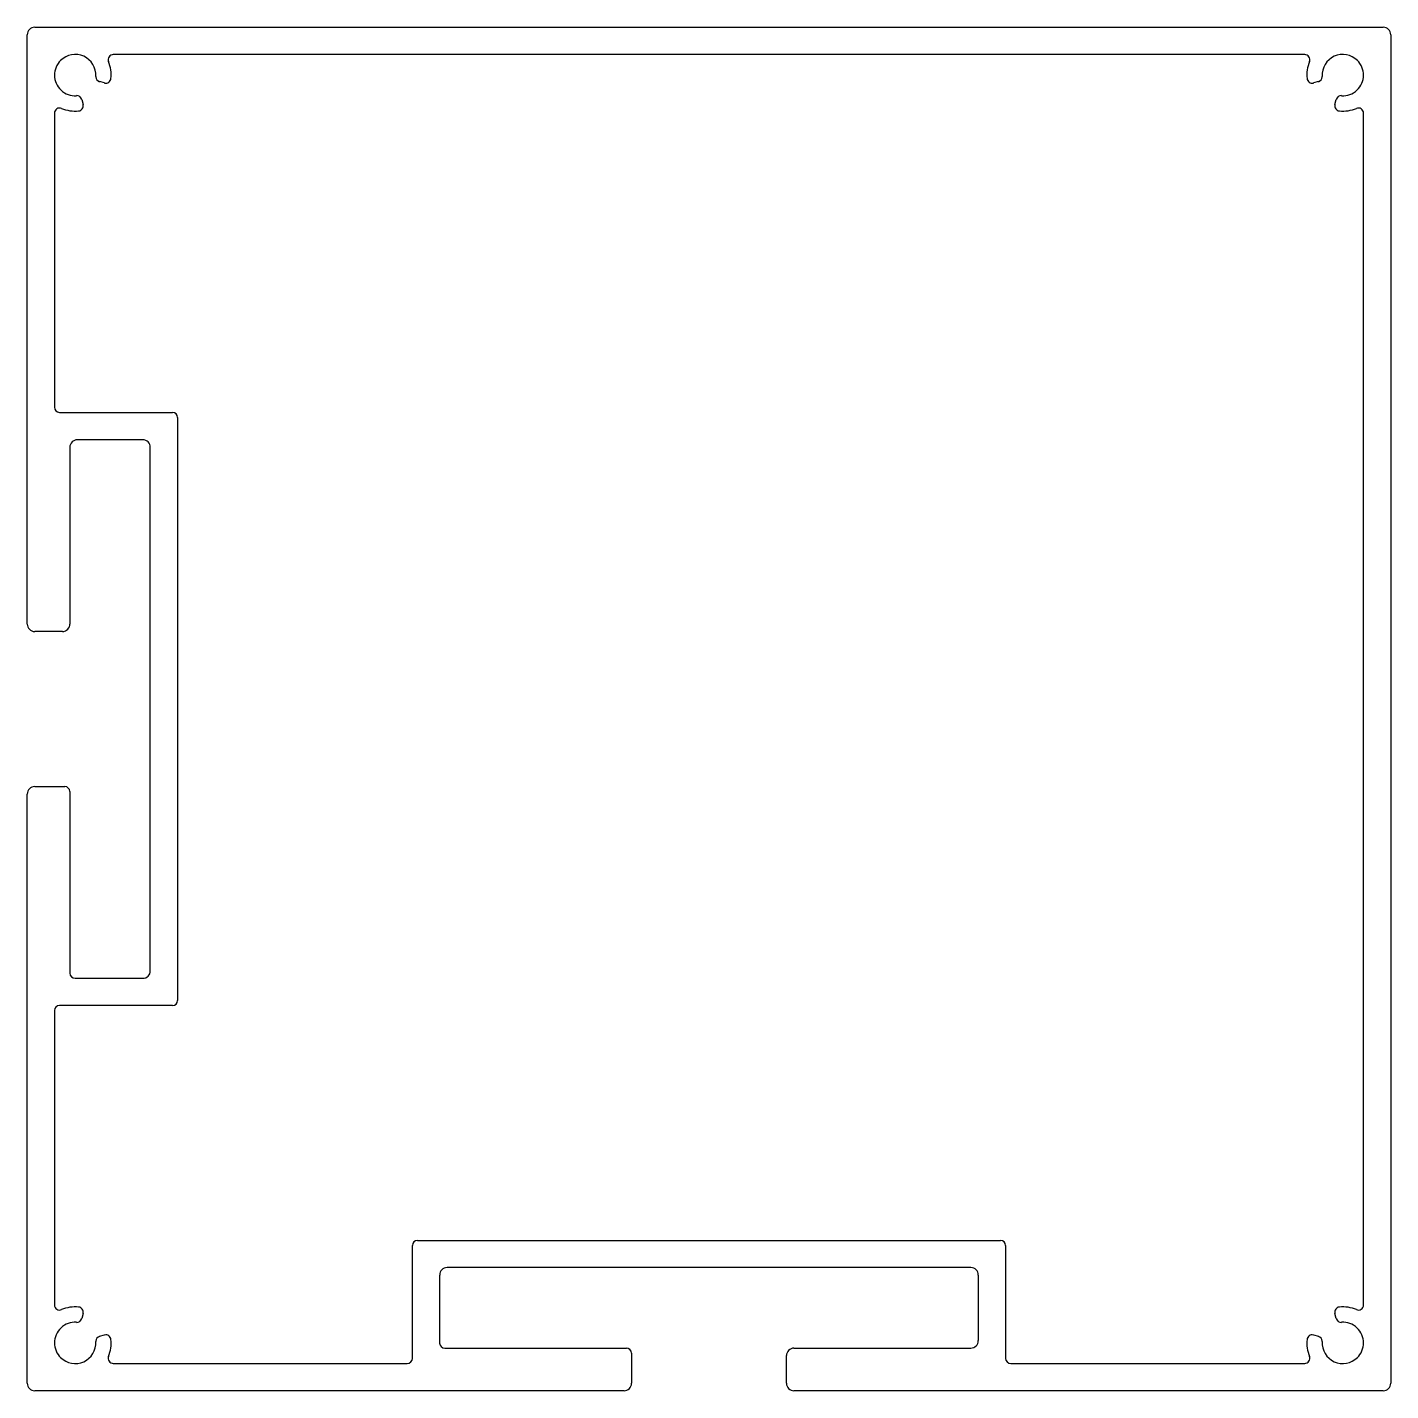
# Model space of a CAD drawing. Extents: x -51 to 51, y 9 to 111.
import ezdxf

# ---------------------------------------------------------------- set-up
doc = ezdxf.new("R2010")
doc.units = 0
doc.layers.get('0').update_dxf_attribs({"linetype": 'CONTINUOUS'})

msp = doc.modelspace()

# ---------------------------------------------------------------- linework, layer by layer
for p, q in [((-50.8, 106.94), (-50.8, 109.97)), ((-50.24, 110.53), (-47.21, 110.53)), ((-47.21, 110.53), (-46.72, 110.53)), ((-46.72, 110.53), (46.72, 110.53)), ((46.72, 110.53), (47.21, 110.53)), ((47.21, 110.53), (50.24, 110.53)), ((50.8, 109.97), (50.8, 106.94)), ((-48.31, 108.05), (-48.31, 108.05)), ((44.39, 108.49), (-44.39, 108.49)), ((48.31, 108.05), (48.31, 108.05)), ((-50.8, 66.06), (-50.8, 106.94)), ((50.8, 106.94), (50.8, 12.51)), ((-45.04, 106.38), (-45.41, 106.48)), ((45.41, 106.48), (45.04, 106.38)), ((-46.74, 105.15), (-46.64, 104.77)), ((46.64, 104.77), (46.74, 105.15)), ((-48.77, 104.13), (-48.77, 82.21)), ((48.77, 15.32), (48.77, 104.13)), ((-48.39, 81.82), (-39.98, 81.82)), ((-39.6, 81.44), (-39.6, 38.01)), ((-42.19, 79.79), (-47.07, 79.79)), ((-47.63, 79.23), (-47.63, 66.06)), ((-41.63, 40.22), (-41.63, 79.23)), ((-48.18, 65.5), (-50.24, 65.5)), ((-50.24, 53.95), (-48.01, 53.95)), ((-50.8, 42.96), (-50.8, 53.39)), ((-47.63, 53.57), (-47.63, 40.04)), ((-50.8, 12.51), (-50.8, 42.96)), ((-47.24, 39.66), (-42.19, 39.66)), ((-39.98, 37.63), (-48.39, 37.63)), ((-48.77, 37.25), (-48.77, 15.32)), ((-22.1, 11.34), (-22.1, 19.75)), ((-21.72, 20.13), (21.72, 20.13)), ((22.1, 19.75), (22.1, 11.34)), ((-20.07, 17.54), (-20.07, 12.48)), ((19.51, 18.1), (-19.51, 18.1)), ((20.07, 12.66), (20.07, 17.54)), ((-46.64, 14.68), (-46.74, 14.31)), ((46.74, 14.31), (46.64, 14.68)), ((-50.8, 9.49), (-50.8, 12.51)), ((-45.41, 12.98), (-45.04, 13.08)), ((45.04, 13.08), (45.41, 12.98)), ((50.8, 12.51), (50.8, 9.56)), ((-48.31, 11.4), (-48.31, 11.4)), ((-19.69, 12.1), (-6.16, 12.1)), ((-5.78, 11.72), (-5.78, 9.49)), ((5.78, 9.49), (5.78, 11.54)), ((6.33, 12.1), (19.51, 12.1)), ((48.31, 11.4), (48.31, 11.4)), ((-44.39, 10.96), (-22.48, 10.96)), ((22.48, 10.96), (44.39, 10.96)), ((50.8, 9.56), (50.8, 9.49)), ((-47.21, 8.93), (-50.24, 8.93)), ((-46.72, 8.93), (-47.21, 8.93)), ((-6.33, 8.93), (-46.72, 8.93)), ((46.72, 8.93), (6.33, 8.93)), ((47.21, 8.93), (46.72, 8.93)), ((50.17, 8.93), (47.21, 8.93)), ((50.24, 8.93), (50.17, 8.93))]:
    msp.add_line(p, q)
for centre, radius, start, end in [((-50.24, 109.97), 0.559, 90, 180), ((50.24, 109.97), 0.559, 0, 90), ((-47.23, 106.96), 1.54, 134.7414, 180), ((-47.23, 106.96), 1.54, 356.4595, 134.7414), ((-44.39, 108.11), 0.381, 90, 202.0858), ((-47.23, 106.96), 2.68, 354.5406, 22.0858), ((44.39, 108.11), 0.381, 337.9142, 90), ((47.23, 106.96), 2.68, 157.9142, 185.4594), ((47.23, 106.96), 1.54, 45.2586, 183.5405), ((47.23, 106.96), 1.54, 0, 45.2586), ((-47.23, 106.96), 1.54, 180, 273.5405), ((-45.31, 106.84), 0.381, 176.4595, 180), ((-45.31, 106.84), 0.381, 180, 255), ((-44.94, 106.74), 0.381, 255, 354.5406), ((44.94, 106.74), 0.381, 185.4594, 285), ((45.31, 106.84), 0.381, 285, 360), ((45.31, 106.84), 0.381, 360, 3.5405), ((47.23, 106.96), 1.54, 266.4595, 0), ((-47.11, 105.05), 0.381, 15, 93.5405), ((-47.01, 104.67), 0.381, 275.4594, 15), ((47.01, 104.67), 0.381, 165, 264.5406), ((47.11, 105.05), 0.381, 86.4595, 165), ((-48.39, 104.13), 0.381, 67.7159, 180), ((-47.23, 106.96), 2.68, 247.7159, 275.4594), ((47.23, 106.96), 2.68, 264.5406, 292.2841), ((48.39, 104.13), 0.381, 0, 112.2841), ((-48.39, 82.21), 0.381, 180, 270), ((-39.98, 81.44), 0.381, 0, 90), ((-47.07, 79.23), 0.559, 90, 180), ((-42.19, 79.23), 0.559, 0, 90), ((-50.24, 66.06), 0.559, 180, 270), ((-48.18, 66.06), 0.559, 270, 0), ((-50.24, 53.39), 0.559, 90, 180), ((-48.01, 53.57), 0.381, 360, 90), ((-47.24, 40.04), 0.381, 180, 270), ((-42.19, 40.22), 0.559, 270, 0), ((-48.39, 37.25), 0.381, 90, 180), ((-39.98, 38.01), 0.381, 270, 0), ((-21.72, 19.75), 0.381, 90, 180), ((21.72, 19.75), 0.381, 0, 90), ((-19.51, 17.54), 0.559, 90, 180), ((19.51, 17.54), 0.559, 360, 90), ((-48.39, 15.32), 0.381, 180, 292.2841), ((48.39, 15.32), 0.381, 247.7159, 360), ((-47.23, 12.49), 2.68, 84.5406, 112.2841), ((-47.11, 14.4), 0.381, 266.4595, 345), ((-47.01, 14.78), 0.381, 345, 84.5406), ((47.01, 14.78), 0.381, 95.4594, 195), ((47.11, 14.4), 0.381, 195, 273.5405), ((47.23, 12.49), 2.68, 67.7159, 95.4594), ((-47.23, 12.49), 1.54, 86.4595, 180), ((47.23, 12.49), 1.54, 0, 93.5405), ((-47.23, 12.49), 1.54, 180, 225.2586), ((-47.23, 12.49), 1.54, 225.2586, 3.5405), ((-45.31, 12.61), 0.381, 105, 180), ((-45.31, 12.61), 0.381, 180, 183.5405), ((-44.94, 12.71), 0.381, 5.4594, 105), ((-47.23, 12.49), 2.68, 337.9142, 5.4594), ((-19.69, 12.48), 0.381, 180, 270), ((19.51, 12.66), 0.559, 270, 315), ((19.51, 12.66), 0.559, 315, 360), ((47.23, 12.49), 2.68, 174.5406, 202.0858), ((44.94, 12.71), 0.381, 75, 174.5406), ((45.31, 12.61), 0.381, 0, 75), ((45.31, 12.61), 0.381, 356.4595, 360), ((47.23, 12.49), 1.54, 176.4595, 314.7414), ((47.23, 12.49), 1.54, 314.7414, 360), ((-44.39, 11.34), 0.381, 157.9142, 270), ((-22.48, 11.34), 0.381, 270, 0), ((-6.16, 11.72), 0.381, 0, 90), ((6.33, 11.54), 0.559, 90, 180), ((22.48, 11.34), 0.381, 180, 270), ((44.39, 11.34), 0.381, 270, 22.0858), ((-50.24, 9.49), 0.559, 180, 270), ((-6.33, 9.49), 0.559, 270, 360), ((6.33, 9.49), 0.559, 180, 270), ((50.24, 9.49), 0.559, 270, 0)]:
    msp.add_arc(centre, radius, start, end)

doc.saveas('drawing.dxf')
